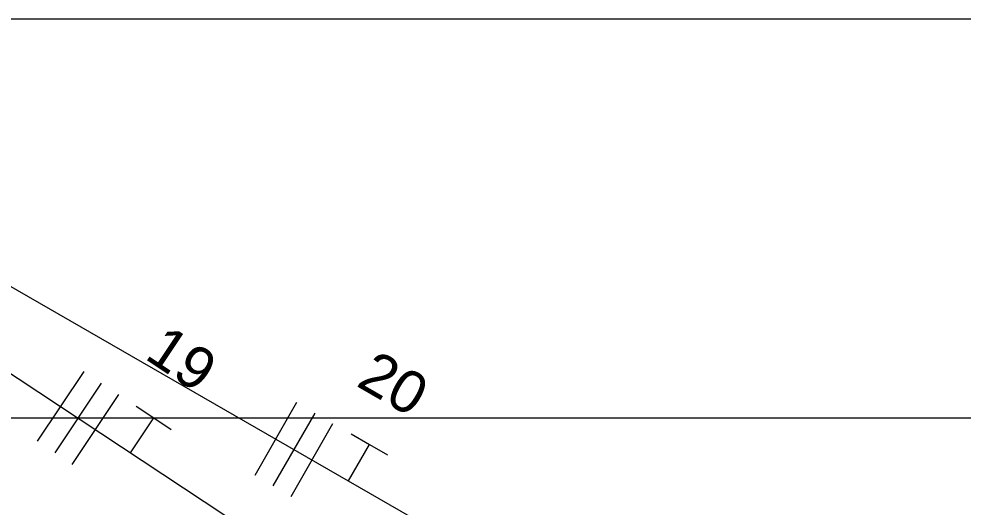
# Model space of a CAD drawing. Header units: millimetres. Extents: x 100 to 1590, y 100 to 694.
# Drawn here: x 1237.77 to 1254.64, y 542.02 to 550.73 of the extents above; entities that cross this region are included whole.
import ezdxf

# ---------------------------------------------------------------- set-up
doc = ezdxf.new("R2010")
doc.units = ezdxf.units.MM
doc.layers.add('COTAS', color=5, linetype='Continuous', lineweight=5)
doc.layers.add('PAREDE', color=7, linetype='Continuous', lineweight=9)
doc.styles.get("Standard").update_dxf_attribs({"font": 'Arial.ttf'})

msp = doc.modelspace()

# ---------------------------------------------------------------- linework, layer by layer
at = {"color": 2, "lineweight": 20}
for p, q in [((1231.067, 549.728), (1252.629, 537.329)), ((1231.067, 548.723), (1248.16, 537.458)), ((1238.933, 544.442), (1238.101, 543.194)), ((1239.245, 544.234), (1238.413, 542.986)), ((1238.725, 542.778), (1239.557, 544.026)), ((1242.734, 543.885), (1241.986, 542.585)), ((1239.869, 543.819), (1240.181, 543.611)), ((1239.869, 543.819), (1240.181, 543.611)), ((1243.059, 543.698), (1242.311, 542.398)), ((1239.765, 542.986), (1240.181, 543.611)), ((1240.181, 543.611), (1240.493, 543.403)), ((1242.636, 542.211), (1243.384, 543.511)), ((1243.709, 543.324), (1244.034, 543.137)), ((1243.709, 543.324), (1244.034, 543.137)), ((1243.66, 542.487), (1244.034, 543.137)), ((1244.034, 543.137), (1244.359, 542.95))]:
    msp.add_line(p, q, dxfattribs=at)
at = {"layer": 'PAREDE'}
for p, q in [((1224.833, 550.734), (1257.444, 550.734)), ((1258.677, 543.609), (1237.302, 543.609))]:
    msp.add_line(p, q, dxfattribs=at)

# ---------------------------------------------------------------- texts
at = {"layer": 'COTAS', "color": 2, "lineweight": 20, "char_height": 0.75, "attachment_point": 1}
for s, insert, rotation in [('19', (1240.41, 545.307), 326.3318), ('20', (1244.15, 544.844), 330.0988)]:
    msp.add_mtext_dynamic_manual_height_columns(s, width=1385.51337, gutter_width=0.75, heights=[0], dxfattribs=dict(at, insert=insert, rotation=rotation))

doc.saveas('drawing.dxf')
